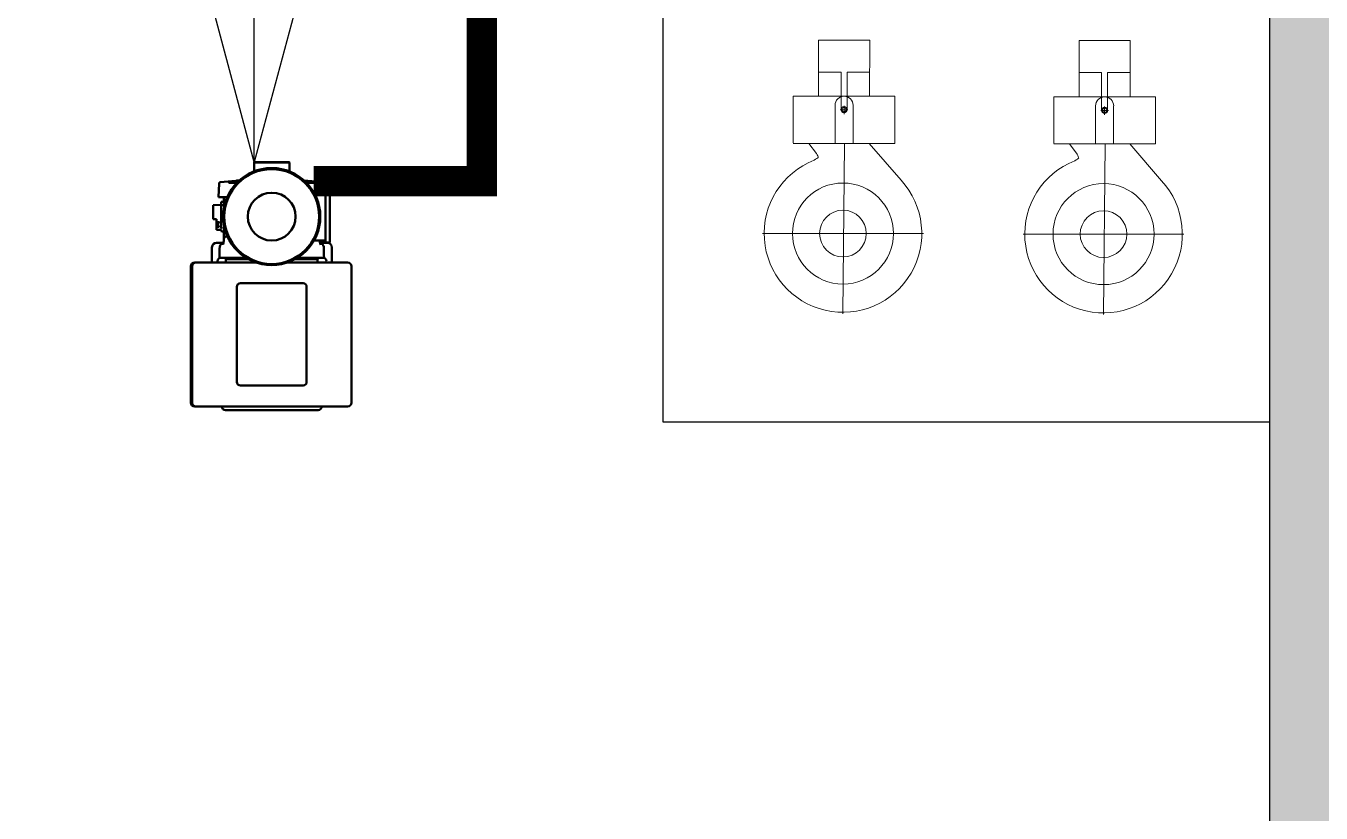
# Model space of a CAD drawing. Header units: millimetres. Extents: x -294625 to 2136527, y -251383 to 128331.
# Drawn here: x 1090834 to 1092541, y -79020 to -77982 of the extents above; entities that cross this region are included whole.
import ezdxf
from ezdxf.lldxf.tags import DXFTag

# ---------------------------------------------------------------- set-up
doc = ezdxf.new("R2010")
doc.units = ezdxf.units.MM
doc.set_wipeout_variables(frame=1)
for name, color, linetype, lineweight in [('00-N-4-NUOC LANH', 4, 'NU-NUOC LANH', 40), ('manh', 163, 'Continuous', 13), ('N3-NOTE', 11, 'Continuous', 13), ('Visible (ISO)', 7, 'Continuous', 50)]:
    doc.layers.add(name, color=color, linetype=linetype, lineweight=lineweight)
doc.styles.add('P-VNTIMEH', font='vntimeh.shx', dxfattribs={"width": 0.75, "height": 300})
doc.styles.add('TXT', font='txt.shx')
tags = doc.linetypes.add('NU-NUOC LANH', pattern='A,0.6,-0.4,["CW",TXT,S=0.2,R=0,X=-0.25,Y=-0.1],-0.25', length=1.25).pattern_tags.tags
tags[6] = DXFTag(74, 10)
doc.dimstyles.new('N-NOTE', dxfattribs={"dimtxt": 200, "dimasz": 30, "dimexe": 50, "dimexo": 50, "dimgap": 100, "dimtad": 1, "dimdec": 0, "dimdsep": 46, "dimtxsty": 'P-VNTIMEH', "dimblk": 'OPEN30', "dimcen": 0, "dimse1": 1, "dimse2": 1, "dimclrd": 256, "dimclre": 7, "dimclrt": 256, "dimadec": 0, "dimazin": 0, "dimtfac": 1, "dimtdec": 0, "dimtix": 1, "dimtmove": 2, "dimatfit": 3, "dimldrblk": 'OPEN30', "dimfxl": 1, "dimtolj": 1, "dimtzin": 0, "dimarcsym": 0})

# ---------------------------------------------------------------- blocks, each defined once
blk = doc.blocks.new('66')
at = {"color": 8}
blk.add_wipeout([(1994884.6, 1771000.7), (1994772.1, 1771000.7), (1994772.1, 1771124.2), (1994716.6, 1771124.2), (1994716.6, 1771227.7), (1994751.2, 1771227.7), (1994767.7, 1771249.8), (1994768.7, 1771251.6), (1994769.4, 1771252.9), (1994769.9, 1771253.9), (1994770.3, 1771254.8), (1994770.7, 1771255.6), (1994771, 1771256.4), (1994771.2, 1771257.1), (1994771.4, 1771257.7), (1994771.6, 1771258.3), (1994771.6, 1771258.7), (1994771.4, 1771258.9), (1994771.1, 1771259.1), (1994770.9, 1771259.3), (1994770.5, 1771259.6), (1994770.2, 1771259.8), (1994767.3, 1771261.9), (1994765.3, 1771263.2), (1994763.5, 1771264.2), (1994762.7, 1771264.7), (1994760.5, 1771265.6), (1994758.8, 1771266.3), (1994756.3, 1771267.4), (1994754.6, 1771268.1), (1994751.1, 1771269.8), (1994748.1, 1771271.2), (1994745.4, 1771272.6), (1994742.5, 1771274.2), (1994738.8, 1771276.3), (1994735.1, 1771278.5), (1994732.1, 1771280.4), (1994729.5, 1771282.1), (1994727.1, 1771283.8), (1994723.9, 1771286), (1994720.7, 1771288.4), (1994717.7, 1771290.8), (1994715.7, 1771292.4), (1994713.4, 1771294.3), (1994711.3, 1771296.2), (1994709.3, 1771298), (1994707.1, 1771300), (1994704.5, 1771302.5), (1994701.9, 1771305.1), (1994700.3, 1771306.8), (1994697.9, 1771309.3), (1994696.1, 1771311.4), (1994694.2, 1771313.6), (1994692, 1771316.2), (1994690, 1771318.7), (1994687.8, 1771321.6), (1994687, 1771322.7), (1994685.7, 1771324.4), (1994684.2, 1771326.6), (1994683.6, 1771327.4), (1994682.9, 1771328.5), (1994682.4, 1771329.2), (1994681.7, 1771330.1), (1994680.9, 1771331.5), (1994680.1, 1771332.6), (1994679.4, 1771333.8), (1994678.8, 1771334.6), (1994678.2, 1771335.6), (1994677.7, 1771336.5), (1994677, 1771337.7), (1994676.4, 1771338.7), (1994675.7, 1771339.9), (1994675.1, 1771341), (1994674.5, 1771342.1), (1994673.8, 1771343.4), (1994672.1, 1771346.7), (1994670.4, 1771350), (1994668.9, 1771353.2), (1994667.2, 1771356.9), (1994665.4, 1771361.3), (1994659.2, 1771379.4), (1994656.6, 1771390.1), (1994655.2, 1771397.7), (1994654.3, 1771403.9), (1994653.7, 1771409.5), (1994653.4, 1771413.3), (1994653, 1771419), (1994652.9, 1771425.8), (1994653, 1771429.6), (1994653.2, 1771436.1), (1994653.6, 1771440.6), (1994654.3, 1771447.9), (1994655.6, 1771456.3), (1994657.2, 1771464), (1994658.8, 1771470.5), (1994661.1, 1771478.4), (1994663.3, 1771484.7), (1994666.6, 1771493.2), (1994669.5, 1771499.6), (1994671, 1771502.7), (1994673, 1771506.7), (1994674.9, 1771510.2), (1994676.9, 1771513.7), (1994678.8, 1771516.8), (1994681.2, 1771520.6), (1994683.5, 1771524), (1994685.3, 1771526.6), (1994687.8, 1771530), (1994690.3, 1771533.2), (1994692.6, 1771536.1), (1994694.1, 1771537.9), (1994696.7, 1771540.9), (1994699, 1771543.3), (1994701.2, 1771545.7), (1994703.3, 1771547.8), (1994705.8, 1771550.3), (1994708.1, 1771552.5), (1994712.6, 1771556.5), (1994716, 1771559.4), (1994719.1, 1771561.9), (1994722.5, 1771564.5), (1994724.9, 1771566.3), (1994727.9, 1771568.4), (1994730.8, 1771570.3), (1994733.3, 1771571.9), (1994736.3, 1771573.8), (1994738.9, 1771575.4), (1994741.8, 1771577), (1994744.4, 1771578.4), (1994747, 1771579.8), (1994750, 1771581.3), (1994752.9, 1771582.7), (1994756.1, 1771584.1), (1994760, 1771585.8), (1994764, 1771587.4), (1994768.4, 1771589), (1994772.3, 1771590.3), (1994777.2, 1771591.8), (1994780.3, 1771592.7), (1994784, 1771593.7), (1994787.1, 1771594.4), (1994790.8, 1771595.2), (1994795, 1771596.1), (1994803.1, 1771597.3), (1994809.3, 1771598), (1994816.5, 1771598.6), (1994823.7, 1771598.8), (1994831.4, 1771598.8), (1994838.6, 1771598.4), (1994850.5, 1771597.1), (1994858.6, 1771595.7), (1994863.3, 1771594.8), (1994867.6, 1771593.8), (1994871.2, 1771592.8), (1994873.8, 1771592.1), (1994875.9, 1771591.5), (1994878.6, 1771590.6), (1994881.4, 1771589.7), (1994884.1, 1771588.8), (1994886.2, 1771588.1), (1994889.6, 1771586.7), (1994891.9, 1771585.8), (1994894.5, 1771584.7), (1994896.2, 1771584), (1994898.7, 1771582.8), (1994900.6, 1771581.9), (1994902.6, 1771581), (1994904.9, 1771579.8), (1994907.3, 1771578.6), (1994909.6, 1771577.3), (1994911.4, 1771576.3), (1994913.1, 1771575.3), (1994914.8, 1771574.3), (1994915.7, 1771573.8), (1994916.4, 1771573.4), (1994917.1, 1771572.9), (1994917.5, 1771572.7), (1994918.2, 1771572.2), (1994918.8, 1771571.9), (1994919.8, 1771571.2), (1994921.4, 1771570.2), (1994922.8, 1771569.2), (1994924.4, 1771568.2), (1994926.2, 1771566.9), (1994927.7, 1771565.8), (1994929.1, 1771564.8), (1994930.3, 1771563.9), (1994931.5, 1771563), (1994932.7, 1771562), (1994934.1, 1771561), (1994936, 1771559.4), (1994937.5, 1771558.2), (1994939.3, 1771556.6), (1994940.7, 1771555.4), (1994942.5, 1771553.8), (1994944, 1771552.4), (1994945.6, 1771550.8), (1994946.9, 1771549.6), (1994947.9, 1771548.6), (1994948.9, 1771547.6), (1994950.7, 1771545.8), (1994951.2, 1771545.3), (1994952.2, 1771544.2), (1994954.3, 1771542), (1994955.7, 1771540.3), (1994957.4, 1771538.4), (1994958.9, 1771536.6), (1994961, 1771534), (1994962.1, 1771532.7), (1994963.4, 1771531), (1994964.6, 1771529.4), (1994967.5, 1771525.4), (1994971, 1771520.2), (1994976.5, 1771511.2), (1994980.8, 1771503.1), (1994985.7, 1771492.4), (1994988.9, 1771484.3), (1994991.7, 1771475.7), (1994994, 1771467.4), (1994995.6, 1771460.2), (1994997.4, 1771449.4), (1994998.2, 1771443.3), (1994998.7, 1771436.6), (1994999, 1771429.8), (1994999.1, 1771425.8), (1994999, 1771421.1), (1994998.8, 1771417), (1994998.6, 1771413.3), (1994998.2, 1771408.5), (1994997.7, 1771404.3), (1994996.7, 1771397.6), (1994996, 1771393.2), (1994994.8, 1771387.8), (1994993.6, 1771382.8), (1994992.2, 1771377.7), (1994990.9, 1771373.2), (1994989.1, 1771367.9), (1994987.2, 1771362.9), (1994985.5, 1771358.6), (1994983.2, 1771353.4), (1994981.3, 1771349.4), (1994978.9, 1771344.6), (1994975.6, 1771338.7), (1994973.5, 1771335.3), (1994970.9, 1771331.2), (1994969.3, 1771328.7), (1994965.7, 1771323.6), (1994962.4, 1771319.3), (1994959.2, 1771315.3), (1994956, 1771311.6), (1994953.5, 1771308.7), (1994950.5, 1771305.3), (1994947.9, 1771302.3), (1994945, 1771298.9), (1994941.6, 1771295), (1994939.6, 1771292.7), (1994937.8, 1771290.6), (1994883.4, 1771227.7), (1994940.1, 1771227.7), (1994940.1, 1771124.2), (1994884.6, 1771124.2)], dxfattribs=at)
at = {"color": 8, "ltscale": 100}
for p, q in [((1994826, 1771602.5), (1994829.6, 1771227.7)), ((1995002.7, 1771425.8), (1994649.3, 1771425.8)), ((1994953.5, 1771308.7), (1994883.4, 1771227.7)), ((1994767.7, 1771249.8), (1994751.2, 1771227.7)), ((1994828.4, 1771227.7), (1994716.6, 1771227.7)), ((1994716.6, 1771227.7), (1994940.1, 1771227.7)), ((1994716.6, 1771124.2), (1994716.6, 1771226.9)), ((1994808.5, 1771227.7), (1994808.5, 1771144.1)), ((1994848.2, 1771227.7), (1994848.2, 1771144.1)), ((1994940.1, 1771124.2), (1994940.1, 1771227.7)), ((1994820, 1771153.8), (1994836.7, 1771153.8)), ((1994821.8, 1771153.8), (1994821.8, 1771071)), ((1994828.4, 1771145.6), (1994828.4, 1771163.8)), ((1994834.9, 1771153.8), (1994834.9, 1771071)), ((1994940.1, 1771124.2), (1994716.6, 1771124.2)), ((1994772.1, 1771000.7), (1994772.1, 1771124.2)), ((1994884.6, 1771000.7), (1994884.6, 1771124.2)), ((1994821.8, 1771071), (1994772.1, 1771071)), ((1994834.9, 1771071), (1994884.6, 1771071)), ((1994884.6, 1771000.7), (1994772.1, 1771000.7))]:
    blk.add_line(p, q, dxfattribs=at)
for centre, radius in [((1994826, 1771425.8), 111), ((1994826, 1771425.8), 51.3), ((1994828.4, 1771153.8), 6.51), ((1994828.4, 1771153.8), 4.87)]:
    blk.add_circle(centre, radius, dxfattribs=at)
for centre, radius, start, end in [((1994826, 1771425.8), 173.1, 317.4336, 248.565), ((1994828.4, 1771144.1), 19.9, 180.0015, 0.0015)]:
    blk.add_arc(centre, radius, start, end, dxfattribs=at)
for points in [[(1994771.6, 1771258.7), (1994770.7, 1771259.6), (1994767.3, 1771262), (1994762.7, 1771264.7)], [(1994767.7, 1771249.8), (1994770.2, 1771254.1), (1994771.4, 1771257.1), (1994771.6, 1771258.7)]]:
    blk.add_open_spline(points, degree=3, dxfattribs=at)
blk = doc.blocks.new('PMBCB')
for points in [[(0, 0), (5000, 0), (5000, 2500), (0, 2500)], [(4200, 1700), (5000, 1700), (5000, 2500), (4200, 2500)]]:
    blk.add_lwpolyline(points, close=True)
at = {"layer": 'manh', "rotation": 179.9917974152972}
for p, xscale, yscale, zscale in [((-1192306.2, 1064975.1), -0.599999999999997, 0.599999999999997, 0.5999999999999952), ((-1191962.8, 1064974.3), -0.5999999999999975, 0.5999999999999975, 0.5999999999999958)]:
    blk.add_blockref('66', p, dxfattribs=dict(at, xscale=xscale, yscale=yscale, zscale=zscale))
h = blk.add_hatch()
h.set_pattern_fill('BTCT2', color=8, scale=30, pattern_type=2)
h.set_pattern_definition([(50, (-27194.2, -11189.96), (215.17805, -18.8256), [22.5, -247.5]), (355, (-27194.2, -11189.96), (-41.6254, 225.6576), [18, -198]), (100.4514, (-27176.26, -11191.53), (173.5528, 206.8319), [19.122, -210.3426]), (46.1842, (-27194.2, -11129.96), (320.1723, -49.6557), [33.75, -371.25]), (96.6356, (-27167.5, -11134.1), (280.3988, 292.2354), [28.683, -315.514]), (351.1842, (-27194.2, -11129.96), (280.3986, 292.2356), [27, -297]), (21, (-27164.2, -11144.96), (179.0721, -120.7857), [22.5, -247.5]), (326, (-27164.2, -11144.96), (72.9946, 217.545), [18, -198]), (71.4514, (-27149.27, -11155.03), (252.0668, 96.7591), [19.122, -210.3426]), (37.5, (-27194.194, -11189.96), (3.64796, 99.86816), [0, -195.6, 0, -201, 0, -198.75]), (7.5, (-27194.19, -11189.96), (78.92086, 118.3235), [0, -114.6, 0, -191.1, 0, -75.75]), (327.5, (-27261.094, -11189.96), (160.14673, -6.76646), [0, -75, 0, -234, 0, -310.5]), (317.5, (-27291.1, -11189.96), (174.95585, 30.0315), [0, -97.5, 0, -155.4, 0, -220.5]), (45, (-27194.19, -11189.96), (-63.6396, 63.6396), []), (45, (-27194.19, -11168.96), (-63.6396, 63.6396), [])])
h.paths.add_polyline_path([(6600, 2700), (-2900, 2700), (-2900, -200), (6600, -200)])
h.paths.add_polyline_path([(5000, 2500), (5000, 0), (0, 0), (0, 2500)], flags=16)
h.paths.add_polyline_path([(5200, 2500), (6400, 2500), (6400, 0), (5200, 0)], flags=16)
h.paths.add_polyline_path([(-200, 2500), (-200, 0), (-2700, 0), (-2700, 2500)], flags=16)
h.paths.add_polyline_path([(5351, 389.3), (6075.7, 389.3), (6075.7, 539.3), (5351, 539.3)], flags=0)
h.paths.add_polyline_path([(5451.7, 547.4), (5986, 547.4), (5986, 775.9), (5451.7, 775.9)], flags=0)
h.paths.add_polyline_path([(4155.1, 389.3), (4879.8, 389.3), (4879.8, 539.3), (4155.1, 539.3)], flags=0)
h.paths.add_polyline_path([(4255.8, 547.4), (4790.1, 547.4), (4790.1, 775.9), (4255.8, 775.9)], flags=0)
h.paths.add_polyline_path([(-1032.1, 389.3), (-307.4, 389.3), (-307.4, 539.3), (-1032.1, 539.3)], flags=0)
h.paths.add_polyline_path([(-931.4, 547.4), (-397.1, 547.4), (-397.1, 775.9), (-931.4, 775.9)], flags=0)
blk = doc.blocks.new('bta matdung')
at = {"layer": 'Visible (ISO)'}
for p, q in [((59514.1, 17665.6), (59513.9, 17665.4)), ((59513.9, 17665.4), (59560.4, 17665.4)), ((59513.9, 17665.4), (59513.9, 17653.7)), ((59514.1, 17665.6), (59560.2, 17665.6)), ((59560.2, 17665.6), (59560.4, 17665.4)), ((59560.4, 17665.4), (59560.4, 17653.7)), ((59467.7, 17637.5), (59467.1, 17619.8)), ((59494.6, 17641.8), (59469.5, 17639.4)), ((59490.7, 17641.4), (59490.7, 17641.4)), ((59491.4, 17640.8), (59491.4, 17640.7)), ((59491.5, 17641.5), (59491.5, 17641.5)), ((59491.5, 17641.5), (59491.5, 17641.5)), ((59491.5, 17640.2), (59491.5, 17640.5)), ((59492.6, 17641.4), (59492.6, 17641.5)), ((59492.8, 17641.5), (59492.8, 17641.6)), ((59493.8, 17641.7), (59493.8, 17641.7)), ((59493.8, 17641.7), (59493.8, 17641.7)), ((59493.9, 17641.4), (59493.9, 17641.3)), ((59579.7, 17641.8), (59604.7, 17639.4)), ((59606.5, 17637.5), (59606.9, 17625.4)), ((59467.1, 17619.8), (59471.7, 17619.8)), ((59478.5, 17619.8), (59471.7, 17619.8)), ((59474.1, 17614), (59474.1, 17619.8)), ((59608.2, 17625.4), (59592.9, 17625.4)), ((59608.2, 17628), (59608.2, 17560)), ((59613.5, 17628), (59608.2, 17628)), ((59613.5, 17628), (59613.5, 17560)), ((59470, 17609.6), (59459.9, 17609.2)), ((59459.9, 17608.2), (59459.9, 17609.2)), ((59459.9, 17609.2), (59459.9, 17609.2)), ((59459.9, 17609.2), (59459.9, 17609.2)), ((59459.9, 17590.6), (59459.9, 17608.2)), ((59470.4, 17613.4), (59473.6, 17614)), ((59470.4, 17613.1), (59473.6, 17613.6)), ((59470.4, 17613.1), (59470.4, 17613.4)), ((59470.4, 17610.4), (59470.4, 17613.1)), ((59470.4, 17609.3), (59470.4, 17607.7)), ((59470.4, 17580.4), (59470.4, 17607.7)), ((59473.6, 17613.6), (59473.6, 17614)), ((59473.6, 17614), (59474.6, 17614)), ((59474.6, 17609.1), (59474, 17609.1)), ((59474.6, 17614), (59476.3, 17614)), ((59474.6, 17613.2), (59474.6, 17613.6)), ((59474.6, 17613), (59476, 17613)), ((59474.6, 17610.5), (59474.6, 17613)), ((59474.6, 17610.5), (59474.6, 17610.4)), ((59474.6, 17609.1), (59474.6, 17610.4)), ((59474.6, 17607.6), (59474.6, 17609.1)), ((59464.4, 17590.5), (59459.9, 17590.6)), ((59464.4, 17590.5), (59464.4, 17586.8)), ((59464.4, 17585.3), (59464.4, 17586.8)), ((59464.4, 17586.8), (59464.4, 17586.8)), ((59464.4, 17586.8), (59465.7, 17586.8)), ((59465.8, 17586.8), (59464.4, 17586.8)), ((59464.4, 17585.3), (59464.4, 17581.8)), ((59465.8, 17585.3), (59464.4, 17585.3)), ((59464.4, 17581.8), (59464.4, 17580.3)), ((59464.4, 17581.8), (59464.4, 17581.8)), ((59465.8, 17581.8), (59464.4, 17581.8)), ((59464.4, 17581.8), (59466.2, 17581.8)), ((59465.7, 17586.8), (59467.8, 17586.8)), ((59465.8, 17586.8), (59465.7, 17586.8)), ((59465.8, 17586.8), (59465.8, 17586.8)), ((59465.8, 17586.7), (59465.8, 17585.3)), ((59467.3, 17585.3), (59465.8, 17585.3)), ((59465.8, 17581.8), (59465.8, 17580.3)), ((59467.5, 17581.8), (59465.8, 17581.8)), ((59466.2, 17585.3), (59466.2, 17581.8)), ((59467.9, 17581.8), (59466.2, 17581.8)), ((59467.9, 17581.8), (59467.5, 17581.8)), ((59467.5, 17580.3), (59467.5, 17581.8)), ((59467.7, 17585.3), (59467.7, 17585.3)), ((59467.9, 17586.7), (59467.9, 17585.3)), ((59467.9, 17585.3), (59467.9, 17585.3)), ((59467.9, 17580.3), (59467.9, 17581.8)), ((59467.9, 17581.8), (59467.9, 17581.8)), ((59467.9, 17581.8), (59467.9, 17580.3)), ((59464.4, 17580.3), (59464.4, 17579.2)), ((59465.8, 17580.3), (59464.4, 17580.3)), ((59464.4, 17579.2), (59464.4, 17576.7)), ((59464.4, 17576.7), (59470, 17576.6)), ((59467.5, 17580.3), (59465.8, 17580.3)), ((59467.9, 17580.3), (59467.5, 17580.3)), ((59467.9, 17580.3), (59467.9, 17580.3)), ((59470.4, 17580.4), (59470.4, 17578.7)), ((59470.4, 17575), (59470.4, 17577.2)), ((59470.4, 17575), (59470.4, 17574.7)), ((59470.4, 17574.7), (59473.6, 17574.1)), ((59470.8, 17575), (59473.6, 17574.5)), ((59473.6, 17574.1), (59473.6, 17574.5)), ((59473.6, 17574.1), (59474.6, 17574.1)), ((59474.1, 17565.7), (59474.1, 17574.1)), ((59474.6, 17580.5), (59474.6, 17579.3)), ((59474.6, 17579.3), (59474.6, 17578.7)), ((59474.6, 17577.7), (59474.6, 17578.7)), ((59474.6, 17577.7), (59474.6, 17575.1)), ((59474.6, 17577.7), (59475.2, 17577.7)), ((59476, 17575.1), (59474.6, 17575.1)), ((59474.6, 17574.5), (59474.6, 17574.9)), ((59474.6, 17574.1), (59476.3, 17574.1)), ((59478.8, 17567.7), (59477, 17567.7)), ((59458.4, 17553.4), (59458.4, 17533.6)), ((59473.5, 17559.4), (59464.4, 17559.4)), ((59468.6, 17554.9), (59468.5, 17551)), ((59473.3, 17558.2), (59472.2, 17558.2)), ((59473.3, 17558.2), (59473.3, 17558.2)), ((59608.2, 17562.7), (59592.9, 17562.7)), ((59610.4, 17559.4), (59600.7, 17559.4)), ((59600.9, 17558.2), (59600.9, 17558.2)), ((59602.1, 17558.2), (59600.9, 17558.2)), ((59605.6, 17554.9), (59605.7, 17551)), ((59613.5, 17560), (59608.2, 17560)), ((59616.4, 17553.4), (59616.4, 17533.6)), ((59435.6, 17533.6), (59437.1, 17533.6)), ((59437.1, 17533.6), (59441.2, 17533.6)), ((59455.4, 17533.6), (59441.2, 17533.6)), ((59468.2, 17543.1), (59468.1, 17539.5)), ((59468.1, 17539.5), (59472.7, 17539.5)), ((59496.7, 17539.5), (59472.7, 17539.5)), ((59484.8, 17538), (59476.6, 17538)), ((59476.6, 17533.6), (59476.6, 17538)), ((59489.2, 17538), (59484.8, 17538)), ((59506.1, 17538), (59489.2, 17538)), ((59503.6, 17539.5), (59496.7, 17539.5)), ((59585, 17538), (59568.1, 17538)), ((59577.5, 17539.5), (59570.7, 17539.5)), ((59601.5, 17539.5), (59577.5, 17539.5)), ((59589.5, 17538), (59585, 17538)), ((59597.6, 17538), (59589.5, 17538)), ((59597.6, 17533.6), (59597.6, 17538)), ((59601.5, 17539.5), (59606.1, 17539.5)), ((59606, 17543.1), (59606.1, 17539.5)), ((59633, 17533.6), (59618.8, 17533.6)), ((59633, 17533.6), (59637.1, 17533.6)), ((59430.5, 17528.6), (59430.5, 17348.6)), ((59432.1, 17528.6), (59432.1, 17348.6)), ((59642.1, 17528.6), (59642.1, 17348.6)), ((59491.1, 17501.5), (59491.1, 17376)), ((59578.4, 17506.2), (59495.9, 17506.2)), ((59583.1, 17376), (59583.1, 17501.5)), ((59495.9, 17371.2), (59578.4, 17371.2)), ((59435.6, 17343.6), (59437.1, 17343.6)), ((59437.1, 17343.6), (59441.2, 17343.6)), ((59455.4, 17343.6), (59441.2, 17343.6)), ((59633, 17343.6), (59618.8, 17343.6)), ((59633, 17343.6), (59637.1, 17343.6)), ((59476.1, 17339), (59479.5, 17339)), ((59479.5, 17339), (59494.2, 17339)), ((59494.2, 17339), (59580, 17339)), ((59580, 17339), (59594.8, 17339)), ((59594.8, 17339), (59598.1, 17339))]:
    blk.add_line(p, q, dxfattribs=at)
for radius in [64, 62.5, 31.5]:
    blk.add_circle((59537.1, 17594), radius, dxfattribs=at)
for centre, radius, start, end in [((59477, 17564.7), 3.02, 90, 177.7462), ((59464.4, 17553.4), 6, 90, 180), ((59469.5, 17554.9), 0.82, 112.4955, 178), ((59604.8, 17554.9), 0.82, 2, 67.498), ((59610.4, 17553.4), 6, 0, 90), ((59470.9, 17534.9), 5.25, 118.8138, 194.3367), ((59474.7, 17537.6), 1.98, 15.1344, 90), ((59476.6, 17538.1), 0.05, 195.1344, 270), ((59599.6, 17537.6), 1.98, 90, 164.8656), ((59597.6, 17538.1), 0.05, 270, 344.8656), ((59603.9, 17534.9), 5.25, 345.6633, 65.0435), ((59495.9, 17501.5), 4.75, 90, 180), ((59578.4, 17501.5), 4.75, 0, 90), ((59495.9, 17376), 4.75, 180, 270), ((59578.4, 17376), 4.75, 270, 0), ((59476.1, 17344), 5, 183.9049, 270), ((59598.1, 17344), 5, 270, 356.0951)]:
    blk.add_arc(centre, radius, start, end, dxfattribs=at)
for centre, major_axis, ratio, start_param, end_param in [((59430.2, 17627), (77.3, 15.2), 0.049061, 0.61787, 0.661884), ((59912.5, 13073.4), (-4590, 0), 0.999391, 4.803905, 4.804405), ((59776, 14458.9), (3196.9, 0), 0.999391, 1.659486, 1.660168), ((59820.1, 14014.1), (3644.1, 0), 0.999391, 1.660701, 1.661313), ((59725.7, 14969.4), (2683.5, 0), 0.999391, 1.657613, 1.658468), ((59371.1, 17626.5), (150.4, 15.7), 0.017013, 0.617817, 0.64907), ((59439.6, 17629.3), (68.6, 13.2), 0.045467, 0.637651, 0.680682), ((60020.4, 12000.5), (5669.1, 0), 0.999391, 1.663728, 1.664037), ((59614.1, 16085.8), (-1560.5, 0), 0.999391, 4.78993, 4.790269), ((59750.9, 15182.5), (-135.5, 2438.7), 0.988336, 0.059152, 0.05998), ((59709.8, 17593.9), (689.7, -0.2), 0.030244, 1.918833, 1.920376), ((59481.9, 17538.5), (2.6, 75.2), 0.865894, 0.137374, 0.152746), ((59465.9, 17586.7), (-0.152, 0), 0.659288, 5.259756, 6.283494), ((59467.7, 17585.3), (0.5, 0), 0.008022, 3.958117, 4.712389), ((59467.7, 17585.3), (0.2, 0), 0.008022, 4.712389, 6.274459), ((59467.8, 17586.7), (-0.0423, 0.0906), 0.999635, 4.27536, 5.846156), ((59470.1, 17576.2), (0.32, 0), 0.999968, 0, 1.552629), ((59709.2, 17594), (-688.6, 0.2), 0.030244, 1.221512, 1.223057), ((59477, 17564.7), (-3.02, 0.12), 0.013339, 0.000015, 0.000189), ((59602.6, 17555.2), (2.51, 0.24), 0.641078, 6.283164, 6.283175), ((59435.6, 17528.6), (-5.17, 0), 0.967551, 4.712389, 6.283185), ((59437.1, 17528.6), (0, -5), 0.985822, 3.141593, 4.712389), ((59637.1, 17528.6), (5.02, 0), 0.996858, 0, 1.570796), ((59435.6, 17348.6), (-5.17, 0), 0.967551, 0, 1.570796), ((59437.1, 17348.6), (0, 5), 0.985822, 1.570796, 3.141593), ((59637.1, 17348.6), (5.02, 0), 0.996858, 4.712389, 6.283185)]:
    blk.add_ellipse(centre, major_axis=major_axis, ratio=ratio, start_param=start_param, end_param=end_param, dxfattribs=at)
for points, degree, knots in [([(59467.7, 17637.5), (59467.7, 17637.7), (59467.8, 17637.9), (59467.9, 17638.3), (59468, 17638.5), (59468.3, 17638.8), (59468.5, 17639), (59468.8, 17639.2), (59469, 17639.3), (59469.3, 17639.4), (59469.4, 17639.4), (59469.5, 17639.4)], 3, [0, 0, 0, 0, 0.065506, 0.065506, 0.1297414, 0.1297414, 0.1941505, 0.1941505, 0.2586312, 0.2586312, 0.2894591, 0.2894591, 0.2894591, 0.2894591]), ([(59491, 17639.8), (59490.8, 17639.8), (59490.6, 17639.8), (59489.7, 17639.8), (59488.8, 17639.7), (59487.2, 17639.6), (59486.3, 17639.5), (59484.6, 17639.4), (59483.8, 17639.3), (59482.5, 17639.1), (59481.8, 17639), (59480.9, 17638.8), (59480.7, 17638.8), (59480.6, 17638.6), (59480.7, 17638.6), (59481.4, 17638.5), (59482, 17638.5), (59483.1, 17638.5), (59483.7, 17638.5), (59484.3, 17638.5)], 3, [-3.050921, -3.050921, -3.050921, -3.050921, -2.997025, -2.997025, -2.750945, -2.750945, -2.503511, -2.503511, -2.256076, -2.256076, -1.973682, -1.973682, -1.691287, -1.691287, -1.409663, -1.409663, -1.128038, -1.128038, -0.934377, -0.934377, -0.934377, -0.934377]), ([(59484.3, 17638.5), (59484.5, 17638.5), (59484.8, 17638.5), (59486, 17638.6), (59487, 17638.6), (59488.9, 17638.8), (59489.9, 17638.8), (59491.1, 17639), (59491.3, 17639), (59491.6, 17639)], 3, [-0.9343767, -0.9343767, -0.9343767, -0.9343767, -0.8464134, -0.8464134, -0.5647888, -0.5647888, -0.2823944, -0.2823944, -0.1926373, -0.1926373, -0.1926373, -0.1926373]), ([(59490.8, 17640.6), (59490.8, 17640.6), (59490.8, 17640.6), (59490.8, 17640.5), (59490.8, 17640.5), (59490.8, 17640.5), (59490.8, 17640.5), (59490.7, 17640.5), (59490.7, 17640.5), (59490.7, 17640.5), (59490.7, 17640.5), (59490.6, 17640.4), (59490.6, 17640.4), (59490.7, 17640.3), (59490.7, 17640.3), (59490.8, 17640.3), (59490.9, 17640.3), (59491.2, 17640.2), (59491.3, 17640.2), (59491.6, 17640.2), (59491.8, 17640.3), (59492.1, 17640.3), (59492.3, 17640.3), (59492.7, 17640.3), (59492.8, 17640.3), (59492.9, 17640.3)], 3, [0, 0, 0, 0, 0.0117205, 0.0117205, 0.0234292, 0.0234292, 0.0464196, 0.0464196, 0.0925966, 0.0925966, 0.1847966, 0.1847966, 0.2776183, 0.2776183, 0.3246706, 0.3246706, 0.3682213, 0.3682213, 0.3968338, 0.3968338, 0.4238662, 0.4238662, 0.4426452, 0.4426452, 0.4480146, 0.4480146, 0.4480146, 0.4480146]), ([(59494.6, 17641.8), (59494.6, 17641.8), (59494.5, 17641.8), (59494.5, 17641.8), (59494.4, 17641.8), (59494.2, 17641.8), (59494.1, 17641.8), (59493.8, 17641.8), (59493.6, 17641.8), (59493.2, 17641.7), (59493, 17641.7), (59492.5, 17641.7), (59492.3, 17641.6), (59491.8, 17641.6), (59491.6, 17641.6), (59491.3, 17641.5), (59491.2, 17641.5), (59491, 17641.5), (59490.9, 17641.5), (59490.7, 17641.5), (59490.7, 17641.5), (59490.7, 17641.5)], 3, [0.0649319, 0.0649319, 0.0649319, 0.0649319, 0.0760847, 0.0760847, 0.1061809, 0.1061809, 0.1288411, 0.1288411, 0.1514079, 0.1514079, 0.1784505, 0.1784505, 0.2017237, 0.2017237, 0.2169903, 0.2169903, 0.2316692, 0.2316692, 0.2505863, 0.2505863, 0.3025041, 0.3025041, 0.3025041, 0.3025041]), ([(59490.7, 17640.8), (59490.7, 17640.8), (59490.7, 17640.9), (59490.8, 17640.9), (59490.8, 17640.9), (59491, 17640.9), (59491, 17640.9), (59491.2, 17641), (59491.2, 17641), (59491.5, 17641), (59491.6, 17641), (59491.9, 17641), (59492, 17641), (59492.3, 17641.1), (59492.4, 17641.1), (59492.5, 17641.1), (59492.6, 17641.1), (59492.8, 17641.1), (59492.8, 17641.1), (59492.9, 17641.1), (59492.9, 17641.1), (59492.9, 17641.1)], 3, [-0.5205235, -0.5205235, -0.5205235, -0.5205235, -0.371474, -0.371474, -0.3060671, -0.3060671, -0.2636431, -0.2636431, -0.2207061, -0.2207061, -0.1830815, -0.1830815, -0.1294574, -0.1294574, -0.080211, -0.080211, -0.0491937, -0.0491937, -0.0257273, -0.0257273, -0.000001, -0.000001, -0.000001, -0.000001]), ([(59491.4, 17640.8), (59491.4, 17640.9), (59491.4, 17640.9), (59491.5, 17640.9), (59491.6, 17640.9), (59491.6, 17640.9), (59491.7, 17640.9), (59491.8, 17640.9), (59491.9, 17640.9), (59492, 17640.9), (59492.2, 17641), (59492.3, 17641), (59492.4, 17641), (59492.5, 17641), (59492.5, 17641), (59492.6, 17641), (59492.6, 17641), (59492.7, 17641), (59492.7, 17641), (59492.7, 17641), (59492.8, 17641), (59492.8, 17640.9)], 3, [-1.556405, -1.556405, -1.556405, -1.556405, -1.200231, -1.200231, -1.066308, -1.066308, -0.962629, -0.962629, -0.842157, -0.842157, -0.627568, -0.627568, -0.480963, -0.480963, -0.356408, -0.356408, -0.233514, -0.233514, -0.088996, -0.088996, 0, 0, 0, 0]), ([(59491.5, 17641.5), (59491.5, 17641.5), (59491.6, 17641.5), (59491.6, 17641.5), (59491.7, 17641.5), (59491.8, 17641.5), (59491.9, 17641.6), (59492, 17641.6), (59492.1, 17641.6), (59492.4, 17641.6), (59492.5, 17641.6), (59492.9, 17641.7), (59493, 17641.7), (59493.2, 17641.7), (59493.3, 17641.7), (59493.5, 17641.7), (59493.5, 17641.7), (59493.6, 17641.7), (59493.7, 17641.7), (59493.8, 17641.7), (59493.8, 17641.7), (59493.8, 17641.7)], 3, [-0.2052667, -0.2052667, -0.2052667, -0.2052667, -0.1897431, -0.1897431, -0.1766632, -0.1766632, -0.1625625, -0.1625625, -0.1475369, -0.1475369, -0.1262004, -0.1262004, -0.1016716, -0.1016716, -0.0787573, -0.0787573, -0.0565396, -0.0565396, -0.0323128, -0.0323128, 0, 0, 0, 0]), ([(59493.1, 17640.5), (59492.9, 17640.5), (59492.7, 17640.4), (59492.5, 17640.4), (59492.4, 17640.4), (59492.1, 17640.4), (59492, 17640.4), (59491.8, 17640.4), (59491.8, 17640.4), (59491.6, 17640.4), (59491.6, 17640.4), (59491.5, 17640.4), (59491.5, 17640.5), (59491.5, 17640.5), (59491.5, 17640.5), (59491.5, 17640.5), (59491.5, 17640.6), (59491.6, 17640.6), (59491.6, 17640.6), (59491.6, 17640.6), (59491.6, 17640.6), (59491.6, 17640.6), (59491.6, 17640.6), (59491.6, 17640.6), (59491.6, 17640.6), (59491.6, 17640.6)], 3, [0.316015, 0.316015, 0.316015, 0.316015, 0.381604, 0.381604, 0.465006, 0.465006, 0.552366, 0.552366, 0.640631, 0.640631, 0.765203, 0.765203, 1.004067, 1.004067, 1.222359, 1.222359, 1.340184, 1.340184, 1.398028, 1.398028, 1.427021, 1.427021, 1.440899, 1.440899, 1.455103, 1.455103, 1.455103, 1.455103]), ([(59492.9, 17641.3), (59493, 17641.4), (59493.1, 17641.4), (59493.2, 17641.4), (59493.2, 17641.4), (59493.3, 17641.4), (59493.3, 17641.4), (59493.5, 17641.4), (59493.5, 17641.4), (59493.6, 17641.4), (59493.7, 17641.4), (59493.8, 17641.4), (59493.8, 17641.4), (59493.9, 17641.4), (59493.9, 17641.4), (59493.9, 17641.4), (59493.9, 17641.4), (59493.8, 17641.4), (59493.8, 17641.4), (59493.7, 17641.3), (59493.6, 17641.3), (59493.5, 17641.3), (59493.4, 17641.3), (59493.2, 17641.3), (59493.1, 17641.3), (59492.9, 17641.3)], 3, [0, 0, 0, 0, 0.030021, 0.030021, 0.083641, 0.083641, 0.113396, 0.113396, 0.203229, 0.203229, 0.556137, 0.556137, 0.937027, 0.937027, 1.287025, 1.287025, 1.506226, 1.506226, 1.672799, 1.672799, 1.811247, 1.811247, 1.931925, 1.931925, 2.03481, 2.03481, 2.03481, 2.03481]), ([(59494.2, 17641.5), (59494.2, 17641.5), (59494.2, 17641.5), (59494.1, 17641.5), (59494, 17641.5), (59493.7, 17641.5), (59493.6, 17641.5), (59493.4, 17641.5), (59493.4, 17641.5), (59493.2, 17641.4), (59493.1, 17641.4), (59493, 17641.4)], 3, [0.09254835, 0.09254835, 0.09254835, 0.09254835, 0.09374603, 0.09374603, 0.09872513, 0.09872513, 0.10139863, 0.10139863, 0.10232699, 0.10232699, 0.10613334, 0.10613334, 0.10613334, 0.10613334]), ([(59493, 17641.2), (59493.1, 17641.2), (59493.2, 17641.2), (59493.3, 17641.2), (59493.3, 17641.2), (59493.4, 17641.2), (59493.4, 17641.2), (59493.5, 17641.2), (59493.5, 17641.2), (59493.5, 17641.2), (59493.5, 17641.2), (59493.6, 17641.2), (59493.7, 17641.2), (59493.8, 17641.3), (59493.9, 17641.3), (59493.9, 17641.3)], 3, [0, 0, 0, 0, 0.03021589, 0.03021589, 0.03481879, 0.03481879, 0.04183093, 0.04183093, 0.04485936, 0.04485936, 0.04979964, 0.04979964, 0.05653585, 0.05653585, 0.06127004, 0.06127004, 0.06127004, 0.06127004]), ([(59592.8, 17638.5), (59592.9, 17638.5), (59593, 17638.5), (59593.5, 17638.6), (59593.7, 17638.6), (59593.6, 17638.8), (59593.3, 17638.8), (59592.4, 17639), (59591.8, 17639.1), (59591, 17639.2), (59590.4, 17639.3), (59589.6, 17639.4), (59588, 17639.5), (59587.1, 17639.6), (59585.4, 17639.7), (59584.6, 17639.8), (59583, 17639.8), (59582.4, 17639.9), (59581.8, 17639.9)], 3, [-0.934377, -0.934377, -0.934377, -0.934377, -0.846413, -0.846413, -0.564789, -0.564789, -0.282394, -0.282394, 0, 0, 0, 0.247435, 0.247435, 0.494869, 0.494869, 0.740949, 0.740949, 0.967978, 0.967978, 0.967978, 0.967978]), ([(59582.6, 17639), (59582.9, 17639), (59583.2, 17639), (59584.3, 17638.8), (59585.3, 17638.8), (59587.2, 17638.6), (59588.2, 17638.6), (59590.1, 17638.5), (59590.9, 17638.5), (59592, 17638.5), (59592.4, 17638.5), (59592.8, 17638.5)], 3, [-2.063439, -2.063439, -2.063439, -2.063439, -1.973682, -1.973682, -1.691287, -1.691287, -1.409663, -1.409663, -1.128038, -1.128038, -0.934377, -0.934377, -0.934377, -0.934377]), ([(59604.7, 17639.4), (59604.9, 17639.4), (59605.1, 17639.3), (59605.5, 17639.2), (59605.7, 17639), (59606, 17638.7), (59606.2, 17638.6), (59606.4, 17638.2), (59606.4, 17638), (59606.5, 17637.7), (59606.5, 17637.6), (59606.5, 17637.5)], 3, [0, 0, 0, 0, 0.0655061, 0.0655061, 0.1297416, 0.1297416, 0.1941508, 0.1941508, 0.2586314, 0.2586314, 0.2894591, 0.2894591, 0.2894591, 0.2894591]), ([(59470, 17609.6), (59470, 17609.6), (59470, 17609.6), (59470, 17609.6), (59470, 17609.6), (59470, 17609.6), (59470, 17609.6), (59470, 17609.6), (59470, 17609.6), (59470.1, 17609.6), (59470.1, 17609.6), (59470.1, 17609.6), (59470.1, 17609.6), (59470.1, 17609.6), (59470.1, 17609.6), (59470.2, 17609.6), (59470.2, 17609.6), (59470.2, 17609.7), (59470.3, 17609.7), (59470.3, 17609.8), (59470.3, 17609.8), (59470.4, 17609.9), (59470.4, 17609.9), (59470.4, 17610), (59470.4, 17610), (59470.4, 17610)], 3, [0.02486397, 0.02486397, 0.02486397, 0.02486397, 0.02528127, 0.02528127, 0.02967175, 0.02967175, 0.03424527, 0.03424527, 0.03616385, 0.03616385, 0.0387235, 0.0387235, 0.04152068, 0.04152068, 0.04590429, 0.04590429, 0.05365158, 0.05365158, 0.06516223, 0.06516223, 0.07782016, 0.07782016, 0.09056322, 0.09056322, 0.09184804, 0.09184804, 0.09184804, 0.09184804]), ([(59470.4, 17610.4), (59470.4, 17610.2), (59470.4, 17610), (59470.4, 17609.7), (59470.4, 17609.5), (59470.4, 17609.3), (59470.4, 17609.3), (59470.4, 17609.3)], 3, [-0.08607362, -0.08607362, -0.08607362, -0.08607362, -0.04616227, -0.04616227, 0, 0, 0.00677832, 0.00677832, 0.00677832, 0.00677832]), ([(59470.4, 17609.3), (59470.4, 17609.5), (59470.4, 17609.6), (59470.4, 17609.7), (59470.5, 17609.9), (59470.7, 17610.1), (59470.7, 17610.1), (59470.8, 17610.2), (59470.9, 17610.2), (59470.9, 17610.2), (59470.9, 17610.3), (59471, 17610.3), (59471, 17610.3), (59471, 17610.3), (59471.1, 17610.3), (59471.1, 17610.3), (59471.2, 17610.3), (59471.2, 17610.4)], 5, [0.017909, 0.017909, 0.017909, 0.017909, 0.017909, 0.017909, 0.860531, 0.860531, 0.860531, 1.281866, 1.281866, 1.281866, 1.41134, 1.41134, 1.41134, 1.523379, 1.523379, 1.523379, 1.74745, 1.74745, 1.74745, 1.74745, 1.74745, 1.74745]), ([(59470.4, 17607.7), (59470.4, 17607.8), (59470.4, 17607.9), (59470.5, 17608.2), (59470.5, 17608.4), (59470.7, 17608.6), (59470.8, 17608.7), (59471, 17608.8), (59471, 17608.8), (59471.1, 17608.8), (59471.2, 17608.8), (59471.2, 17608.8)], 3, [0.5617856, 0.5617856, 0.5617856, 0.5617856, 0.6015386, 0.6015386, 0.6485258, 0.6485258, 0.6848482, 0.6848482, 0.7106692, 0.7106692, 0.7184959, 0.7184959, 0.7184959, 0.7184959]), ([(59474.6, 17613.2), (59474.6, 17613.2), (59474.6, 17613.1), (59474.6, 17613.1), (59474.6, 17613), (59474.6, 17613), (59474.6, 17613)], 3, [62.1085974, 62.1085974, 62.1085974, 62.1085974, 62.729237, 62.729237, 62.729237, 62.8782217, 62.8782217, 62.8782217, 62.8782217]), ([(59465.7, 17586.8), (59465.8, 17586.8), (59465.8, 17586.8), (59465.8, 17586.8), (59465.8, 17586.8), (59465.8, 17586.8), (59465.8, 17586.8), (59465.8, 17586.8), (59465.8, 17586.8), (59465.8, 17586.8), (59465.8, 17586.8), (59465.8, 17586.8), (59465.8, 17586.8), (59465.8, 17586.8), (59465.8, 17586.8), (59465.8, 17586.8), (59465.8, 17586.8), (59465.8, 17586.8), (59465.8, 17586.8), (59465.8, 17586.8), (59465.8, 17586.8), (59465.8, 17586.8)], 3, [0.0000002, 0.0000002, 0.0000002, 0.0000002, 0.1111417, 0.1111417, 0.1111417, 0.1477487, 0.1477487, 0.1477487, 0.1889131, 0.1889131, 0.1889131, 0.2221244, 0.2221244, 0.2221244, 0.2409335, 0.2409335, 0.2409335, 0.2650782, 0.2650782, 0.2650782, 0.2721396, 0.2721396, 0.2721396, 0.2721396]), ([(59465.8, 17586.8), (59465.8, 17586.8), (59465.8, 17586.8), (59465.8, 17586.8), (59465.8, 17586.8), (59465.8, 17586.8), (59465.8, 17586.8), (59465.8, 17586.8), (59465.8, 17586.8)], 5, [0.19983025, 0.19983025, 0.19983025, 0.19983025, 0.19983025, 0.19983025, 0.2413527, 0.2413527, 0.2413527, 0.27514426, 0.27514426, 0.27514426, 0.27514426, 0.27514426, 0.27514426]), ([(59465.8, 17586.8), (59465.8, 17586.8), (59465.8, 17586.8), (59465.8, 17586.8), (59465.8, 17586.8), (59465.8, 17586.8)], 3, [-0.008370793, -0.008370793, -0.008370793, -0.008370793, -0.004605026, -0.004605026, -0.000620384, -0.000620384, -0.000620384, -0.000620384]), ([(59470.4, 17580.4), (59470.4, 17580.2), (59470.4, 17580.1), (59470.4, 17579.8), (59470.5, 17579.7), (59470.6, 17579.5), (59470.7, 17579.4), (59470.9, 17579.3), (59471, 17579.2), (59471.2, 17579.2), (59471.3, 17579.2), (59471.4, 17579.2), (59471.5, 17579.2), (59471.6, 17579.2), (59471.8, 17579.3), (59471.9, 17579.4), (59472, 17579.5), (59472, 17579.5), (59472, 17579.5)], 3, [-0.1731912, -0.1731912, -0.1731912, -0.1731912, -0.1362906, -0.1362906, -0.0930425, -0.0930425, -0.0596337, -0.0596337, -0.0302858, -0.0302858, 0, 0, 0, 0.0323378, 0.0323378, 0.0676382, 0.0676382, 0.0764044, 0.0764044, 0.0764044, 0.0764044]), ([(59470.4, 17575), (59470.4, 17575), (59470.4, 17575), (59470.4, 17575), (59470.4, 17575), (59470.5, 17575), (59470.6, 17575), (59470.7, 17575), (59470.7, 17575), (59470.8, 17575)], 3, [0.06268394, 0.06268394, 0.06268394, 0.06268394, 0.07663076, 0.07663076, 0.09178346, 0.09178346, 0.10688631, 0.10688631, 0.12193122, 0.12193122, 0.12193122, 0.12193122]), ([(59472, 17579.5), (59471.9, 17579.4), (59471.8, 17579.3), (59471.5, 17579.1), (59471.3, 17579), (59471.2, 17579), (59471.2, 17579), (59471.2, 17579)], 3, [-0.124383, -0.124383, -0.124383, -0.124383, -0.0619734, -0.0619734, 0, 0, 0.0005245, 0.0005245, 0.0005245, 0.0005245]), ([(59474.6, 17574.9), (59474.6, 17574.9), (59474.6, 17575), (59474.6, 17575), (59474.6, 17575), (59474.6, 17575), (59474.6, 17575.1)], 3, [62.1085974, 62.1085974, 62.1085974, 62.1085974, 62.729237, 62.729237, 62.729237, 62.8782217, 62.8782217, 62.8782217, 62.8782217]), ([(59476, 17574.7), (59475.7, 17574.7), (59475.5, 17574.7), (59475.1, 17574.8), (59474.8, 17574.8), (59474.6, 17574.9)], 3, [0.000001, 0.000001, 0.000001, 0.000001, 0.0933261, 0.0933261, 0.1866298, 0.1866298, 0.1866298, 0.1866298]), ([(59468.5, 17551), (59468.5, 17551), (59468.5, 17550.9), (59468.5, 17550.5), (59468.5, 17550.2), (59468.5, 17549.5), (59468.5, 17549.1), (59468.4, 17548.1), (59468.4, 17547.6), (59468.4, 17547.1), (59468.4, 17546.6), (59468.4, 17546), (59468.3, 17545.1), (59468.3, 17544.6), (59468.3, 17544), (59468.3, 17543.8), (59468.3, 17543.6)], 3, [-0.599481, -0.599481, -0.599481, -0.599481, -0.449641, -0.449641, -0.299801, -0.299801, -0.1499, -0.1499, 0, 0, 0, 0.150106, 0.150106, 0.300212, 0.300212, 0.410079, 0.410079, 0.410079, 0.410079]), ([(59469.1, 17555.5), (59469.1, 17555.8), (59469.2, 17556.1), (59469.5, 17556.7), (59469.7, 17557), (59470.1, 17557.5), (59470.4, 17557.7), (59471, 17558), (59471.3, 17558.1), (59471.8, 17558.2), (59472, 17558.2), (59472.2, 17558.2)], 3, [0, 0, 0, 0, 0.1000292, 0.1000292, 0.1985874, 0.1985874, 0.2973641, 0.2973641, 0.3952798, 0.3952798, 0.4508064, 0.4508064, 0.4508064, 0.4508064]), ([(59473, 17557.2), (59473, 17557.2), (59473, 17557.3), (59473, 17557.4), (59473.1, 17557.5), (59473.2, 17557.8), (59473.2, 17558), (59473.3, 17558.3), (59473.3, 17558.3), (59473.3, 17558.3)], 3, [0.387121, 0.387121, 0.387121, 0.387121, 0.4523299, 0.4523299, 0.5461155, 0.5461155, 0.6680348, 0.6680348, 0.6812243, 0.6812243, 0.6812243, 0.6812243]), ([(59473.3, 17558.3), (59473.4, 17558.8), (59473.5, 17559.3), (59473.7, 17560.4), (59473.8, 17561), (59473.8, 17561.8), (59473.8, 17561.9), (59473.8, 17562.1)], 3, [0, 0, 0, 0, 0.1968081, 0.1968081, 0.3773513, 0.3773513, 0.4231192, 0.4231192, 0.4231192, 0.4231192]), ([(59600.4, 17562.1), (59600.4, 17561.6), (59600.5, 17561), (59600.6, 17560), (59600.7, 17559.5), (59600.8, 17558.8), (59600.9, 17558.6), (59600.9, 17558.4)], 3, [0, 0, 0, 0, 0.162241, 0.162241, 0.3226181, 0.3226181, 0.4213489, 0.4213489, 0.4213489, 0.4213489]), ([(59600.4, 17562.1), (59600.4, 17561.6), (59600.4, 17561), (59600.6, 17560), (59600.7, 17559.5), (59600.8, 17558.8), (59600.9, 17558.5), (59600.9, 17558.3)], 3, [0, 0, 0, 0, 0.1617767, 0.1617767, 0.3216735, 0.3216735, 0.4349023, 0.4349023, 0.4349023, 0.4349023]), ([(59600.9, 17558.3), (59601, 17557.9), (59601.1, 17557.6), (59601.2, 17557.4), (59601.2, 17557.3), (59601.3, 17557.3), (59601.3, 17557.2), (59601.3, 17557.2)], 3, [0, 0, 0, 0, 0.1631116, 0.1631116, 0.2345215, 0.2345215, 0.2822184, 0.2822184, 0.2822184, 0.2822184]), ([(59602.1, 17558.2), (59602.4, 17558.2), (59602.7, 17558.2), (59603.3, 17558), (59603.6, 17557.8), (59604.2, 17557.5), (59604.4, 17557.2), (59604.8, 17556.7), (59604.9, 17556.4), (59605.1, 17555.9), (59605.1, 17555.7), (59605.1, 17555.5)], 3, [0, 0, 0, 0, 0.0971281, 0.0971281, 0.1929145, 0.1929145, 0.2900412, 0.2900412, 0.3883976, 0.3883976, 0.450854, 0.450854, 0.450854, 0.450854]), ([(59605.7, 17550.6), (59605.7, 17550.6), (59605.7, 17550.7), (59605.7, 17550.9), (59605.7, 17551), (59605.7, 17551)], 3, [1.6099007, 1.6099007, 1.6099007, 1.6099007, 1.6502351, 1.6502351, 1.8000752, 1.8000752, 1.8000752, 1.8000752]), ([(59606, 17543.1), (59606, 17543.1), (59606, 17543.2), (59606, 17543.6), (59606, 17543.9), (59605.9, 17544.6), (59605.9, 17545.1), (59605.9, 17546), (59605.9, 17546.6), (59605.8, 17547.6), (59605.8, 17548.1), (59605.8, 17549.1), (59605.8, 17549.5), (59605.8, 17550.1), (59605.7, 17550.4), (59605.7, 17550.6)], 3, [0.600297, 0.600297, 0.600297, 0.600297, 0.75034, 0.75034, 0.900382, 0.900382, 1.050488, 1.050488, 1.200594, 1.200594, 1.350495, 1.350495, 1.500395, 1.500395, 1.609901, 1.609901, 1.609901, 1.609901]), ([(59455.4, 17533.6), (59463.6, 17533.6), (59471.7, 17533.6), (59479.9, 17533.6), (59492, 17533.6), (59504.1, 17533.6), (59508, 17533.6), (59512, 17533.6), (59515.9, 17533.6)], 5, [79.108418, 79.108418, 79.108418, 79.108418, 79.108418, 79.108418, 120.306552, 120.306552, 120.306552, 140.169623, 140.169623, 140.169623, 140.169623, 140.169623, 140.169623]), ([(59468.3, 17543.6), (59468.2, 17543.5), (59468.2, 17543.4), (59468.2, 17543.2), (59468.2, 17543.1), (59468.2, 17543.1)], 3, [-1.9894773, -1.9894773, -1.9894773, -1.9894773, -1.9493017, -1.9493017, -1.7992591, -1.7992591, -1.7992591, -1.7992591]), ([(59558.3, 17533.6), (59562.3, 17533.6), (59566.2, 17533.6), (59570.1, 17533.6), (59578.2, 17533.6), (59586.2, 17533.6), (59590.3, 17533.6), (59596.4, 17533.6), (59602.5, 17533.6), (59604.5, 17533.6), (59608.1, 17533.6), (59611.6, 17533.6), (59613.1, 17533.6), (59615.1, 17533.6), (59617.1, 17533.6), (59617.7, 17533.6), (59618.3, 17533.6), (59618.8, 17533.6)], 5, [182.857386, 182.857386, 182.857386, 182.857386, 182.857386, 182.857386, 202.702818, 202.702818, 202.702818, 223.301885, 223.301885, 223.301885, 233.601418, 233.601418, 233.601418, 241.086256, 241.086256, 241.086256, 243.900951, 243.900951, 243.900951, 243.900951, 243.900951, 243.900951]), ([(59618.8, 17343.6), (59602.5, 17343.6), (59586.2, 17343.6), (59569.9, 17343.6), (59545.3, 17343.6), (59520.8, 17343.6), (59512.6, 17343.6), (59496.2, 17343.6), (59479.9, 17343.6), (59471.7, 17343.6), (59463.6, 17343.6), (59455.4, 17343.6)], 5, [77.970994, 77.970994, 77.970994, 77.970994, 77.970994, 77.970994, 160.38139, 160.38139, 160.38139, 201.586588, 201.586588, 201.586588, 242.791786, 242.791786, 242.791786, 242.791786, 242.791786, 242.791786])]:
    blk.add_open_spline(points, degree=degree, knots=knots, dxfattribs=at)
for points, degree in [([(59494.5, 17641.8), (59493.2, 17641.6), (59492, 17641.5), (59490.7, 17641.4)], 3), ([(59494.5, 17641.8), (59493.2, 17641.7), (59492, 17641.5), (59490.7, 17641.4)], 3), ([(59490.7, 17641.4), (59491.4, 17641.4), (59492.1, 17641.5), (59492.8, 17641.6)], 3), ([(59490.7, 17640.6), (59490.7, 17640.7), (59490.7, 17640.8), (59490.7, 17640.8)], 3), ([(59490.8, 17640.6), (59490.8, 17640.5), (59490.8, 17640.4), (59490.8, 17640.3)], 3), ([(59492.4, 17639.9), (59492, 17639.9), (59491.5, 17639.8), (59491, 17639.8)], 3), ([(59493.8, 17641.7), (59493, 17641.7), (59492.3, 17641.6), (59491.5, 17641.5)], 3), ([(59493.8, 17641.2), (59493.5, 17641.1), (59493.2, 17641.1), (59492.9, 17641.1)], 3), ([(59492.9, 17641.1), (59492.9, 17641), (59492.9, 17641), (59492.9, 17641)], 3), ([(59604.7, 17639.4), (59604.7, 17639.4), (59604.7, 17639.4), (59604.7, 17639.4), (59604.7, 17639.4), (59604.7, 17639.4)], 5), ([(59606.5, 17637.5), (59606.5, 17637.5), (59606.5, 17637.5), (59606.5, 17637.5), (59606.5, 17637.5), (59606.5, 17637.5)], 5), ([(59470.4, 17610.3), (59470.4, 17610.4), (59470.4, 17610.5), (59470.4, 17610.7)], 3), ([(59470.4, 17610.4), (59470.4, 17610.4), (59470.4, 17610.4), (59470.4, 17610.4), (59470.4, 17610.4), (59470.4, 17610.4)], 5), ([(59473.2, 17609.1), (59473.4, 17609.1), (59473.7, 17609.1), (59474, 17609.1)], 3), ([(59475.6, 17613.3), (59475.6, 17613.3), (59475.6, 17613.3), (59475.6, 17613.3)], 3), ([(59475.6, 17613.3), (59475.8, 17613.3), (59475.9, 17613.3), (59476.1, 17613.3)], 3), ([(59465.7, 17586.8), (59465.7, 17586.8), (59465.8, 17586.8), (59465.8, 17586.8), (59465.8, 17586.8), (59465.8, 17586.8)], 5), ([(59465.7, 17586.8), (59465.7, 17586.8), (59465.8, 17586.8), (59465.8, 17586.8)], 3), ([(59470.1, 17576.6), (59470, 17576.6), (59470, 17576.6), (59470, 17576.6)], 3), ([(59470.4, 17578.7), (59470.4, 17578.7), (59470.4, 17578.7), (59470.4, 17578.7), (59470.4, 17578.7)], 4), ([(59470.4, 17578.7), (59470.4, 17578.7), (59470.4, 17578.7), (59470.4, 17578.7)], 3), ([(59473.8, 17562.1), (59473.9, 17563), (59473.9, 17563.9), (59473.9, 17564.8)], 3), ([(59474, 17564.8), (59474, 17564.8), (59474, 17564.8), (59474, 17564.8)], 3), ([(59474.6, 17574.5), (59474.9, 17574.5), (59475.2, 17574.5), (59475.5, 17574.5), (59475.9, 17574.5), (59476.2, 17574.5)], 5), ([(59476.1, 17574.7), (59476.1, 17574.7), (59476, 17574.7), (59476, 17574.7)], 3), ([(59469.1, 17555.2), (59469.1, 17555.3), (59469.1, 17555.4), (59469.1, 17555.5)], 3), ([(59600.4, 17562.7), (59600.4, 17562.5), (59600.4, 17562.3), (59600.4, 17562.1)], 3), ([(59600.4, 17562.7), (59600.4, 17562.5), (59600.4, 17562.3), (59600.4, 17562.1)], 3), ([(59600.9, 17558.3), (59600.9, 17558.3), (59600.9, 17558.3), (59600.9, 17558.3), (59600.9, 17558.3)], 4), ([(59600.9, 17558.3), (59600.9, 17558.3), (59600.9, 17558.3), (59600.9, 17558.2)], 3), ([(59605.1, 17555.5), (59605.1, 17555.4), (59605.1, 17555.3), (59605.2, 17555.2)], 3)]:
    blk.add_open_spline(points, degree=degree, dxfattribs=at)
for points, weights in [([(59490.7, 17641.3), (59492.6, 17641.4), (59494.3, 17641.6)], [1.77088964708, 1.82182768378, 1.87150342855]), ([(59490.7, 17641.4), (59490.7, 17641.4), (59490.7, 17641.5)], [1.53938292588, 1.54331362108, 1.54537534948]), ([(59490.7, 17641.3), (59490.7, 17641.3), (59490.7, 17641.3)], [1.51981855866, 1.51611775613, 1.51192484553]), ([(59490.7, 17641.2), (59490.7, 17641.2), (59490.7, 17641.1)], [1.50439481243, 1.49925101343, 1.49349385129]), ([(59490.7, 17641), (59490.7, 17641), (59490.7, 17641.1)], [1.4690159652, 1.4756359439, 1.48169776654]), ([(59491.6, 17640.6), (59491.2, 17640.6), (59490.8, 17640.6)], [1.39706834974, 1.39451522828, 1.39185534979]), ([(59493.6, 17641), (59492.5, 17640.9), (59491.4, 17640.8)], [1.58421507314, 1.5660874311, 1.54748778452]), ([(59491.4, 17640.8), (59491.4, 17640.8), (59491.4, 17640.8)], [1.44703212455, 1.45092938618, 1.45470204135]), ([(59493.4, 17640.8), (59493.1, 17640.7), (59492.7, 17640.7)], [1.51914903941, 1.51429204265, 1.50939272098]), ([(59492.7, 17640.6), (59492.7, 17640.7), (59492.7, 17640.7)], [1.42073676484, 1.42932538242, 1.43749004627]), ([(59492.8, 17640.9), (59493.2, 17641), (59493.7, 17641.1)], [1.83882539557, 1.85857850926, 1.87830837823]), ([(59476.2, 17613.6), (59475.4, 17613.6), (59474.6, 17613.6)], [0.999998486272, 0.999998849181, 0.999999341915])]:
    blk.add_rational_spline(points, weights, degree=2, dxfattribs=at)
blk = doc.blocks.new('_Open30')
at = {"color": 0, "linetype": 'ByBlock', "lineweight": -2}
for p, q in [((-1, 0.2679), (0, 0)), ((0, 0), (-1, -0.2679)), ((0, 0), (-1, 0))]:
    blk.add_line(p, q, dxfattribs=at)

msp = doc.modelspace()

# ---------------------------------------------------------------- block references
msp.add_blockref('PMBCB', (1087473.7, -80204))

# ---------------------------------------------------------------- next in the draw order: linework, layer by layer
at = {"layer": '00-N-4-NUOC LANH', "ltscale": 1500, "const_width": 40}
msp.add_lwpolyline([(1091213.2, -78186.7), (1091435.1, -78186.7), (1091435.1, -76051.9), (1095623.4, -76051.9), (1095657.4, -83761.2)], dxfattribs=at)

# ---------------------------------------------------------------- next in the draw order: block references
msp.add_blockref('bta matdung', (1031621, -95827.4))

# ---------------------------------------------------------------- next in the draw order: leaders
at = {"layer": 'N3-NOTE'}
msp.add_leader([(1091135, -78161.7), (1091135, -74362.4), (1083978.2, -74362.4)], dimstyle='N-NOTE', override={"dimasz": 300, "dimgap": 100, "dimtad": 0}, dxfattribs=at)

doc.saveas('drawing.dxf')
